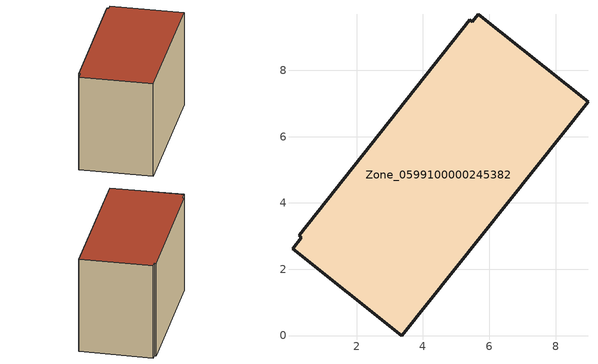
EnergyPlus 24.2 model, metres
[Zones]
Zone_0599100000245382
 floor ground (C_G): 0.27,3.02 5.42,9.52 5.5,9.46 5.67,9.69 8.98,7.05 3.37,0 0.07,2.63 0.33,2.96 z0.52
 wall outside (C_F): 5.67,9.69 5.5,9.46 5.42,9.52 0.27,3.02 0.33,2.96 0.07,2.63 3.37,0 8.98,7.05 5.67,9.69 z0.52:6.23
 roof outside (C_R): 5.42,9.52 0.27,3.02 0.33,2.96 0.07,2.63 3.37,0 8.98,7.05 5.67,9.69 5.5,9.46 z6.23
[BUILDING]
Pand.0599100000245382: North Axis=0; Terrain=City; Loads Convergence Tolerance Value=0.04; Temperature Convergence Tolerance Value=0.4; Solar Distribution=FullExterior; Maximum Number of Warmup Days=25; Minimum Number of Warmup Days=1
[Site:Location]
Rotterdam.The.Hague.AP_ZH_NLD Design_Conditions: Latitude=51.96; Longitude=4.45; Time Zone=1; Elevation=-4.5
[SITE:GROUNDTEMPERATURE:BUILDINGSURFACE]
18, 18, 18, 18, 18, 18, 18, 18, 18, 18, 18, 18
[MATERIAL] Thermal Absorptance=0.9; Solar Absorptance=0.7; Visible Absorptance=0.7
Name | Roughness | Thickness | Conductivity | Density | Specific Heat
G.TI.1946-1964 | MediumSmooth | 0.15 | 1 | 540 | 1210
F.TI.1946-1964 | Rough | 0.3 | 0.857143 | 1920 | 840
R.TI.1946-1964 | MediumRough | 0.2 | 0.277778 | 1500 | 1000
[CONSTRUCTION]
C_G: G.TI.1946-1964
C_F: F.TI.1946-1964
C_R: R.TI.1946-1964
[ZONE]
Zone_0599100000245382: Type=1; Multiplier=1; Ceiling Height=Autocalculate; Volume=Autocalculate; Floor Area=autocalculate; Part of Total Floor Area=Yes
[ZONEINFILTRATION:DESIGNFLOWRATE]
Infil_Zone_0599100000245382: Zone or ZoneList or Space or SpaceList=Zone_0599100000245382; Schedule=AlwaysOn; Design Flow Rate Calculation Method=Flow/Area; Flow Rate per Floor Area=0.003; Constant Term Coefficient=1; Temperature Term Coefficient=0; Velocity Term Coefficient=0; Velocity Squared Term Coefficient=0
[HVACTEMPLATE:ZONE:IDEALLOADSAIRSYSTEM]
Zone_0599100000245382: Maximum Heating Supply Air Temperature=50; Minimum Cooling Supply Air Temperature=13; Maximum Heating Supply Air Humidity Ratio=0.0156; Minimum Cooling Supply Air Humidity Ratio=0.0077; Heating Limit=NoLimit; Cooling Limit=NoLimit; Dehumidification Control Type=ConstantSensibleHeatRatio; Cooling Sensible Heat Ratio=0.7; Dehumidification Setpoint=60; Humidification Control Type=None; Humidification Setpoint=30; Outdoor Air Method=None; Outdoor Air Flow Rate per Person=0.00944; Outdoor Air Flow Rate per Zone Floor Area=0; Outdoor Air Flow Rate per Zone=0; Demand Controlled Ventilation Type=None; Outdoor Air Economizer Type=NoEconomizer; Heat Recovery Type=None; Sensible Heat Recovery Effectiveness=0.7; Latent Heat Recovery Effectiveness=0.65
[ZONECONTROL:THERMOSTAT]
ThermostatControl_Zone_0599100000245382: Zone or ZoneList=Zone_0599100000245382; Control Type Schedule=DualSetpointControlType; Control 1=Thermostat_Zone_0599100000245382; Temperature Difference Between Cutout And Setpoint=0
[THERMOSTATSETPOINT:DUALSETPOINT]
Thermostat_Zone_0599100000245382: Heating Setpoint Temperature Schedule=HeatingSetpoint_Zone_0599100000245382; Cooling Setpoint Temperature Schedule=CoolingSetpoint_Zone_0599100000245382
[SCHEDULE:COMPACT]
HeatingSetpoint_Zone_0599100000245382: Through: 12/31, For: AllDays, Until: 24:00, 21
CoolingSetpoint_Zone_0599100000245382: Through: 12/31, For: AllDays, Until: 24:00, 24
DualSetpointControlType: Through: 12/31, For: AllDays, Until: 24:00, 4
AlwaysOn: Through: 12/31, For: AllDays, Until: 24:00, 1
